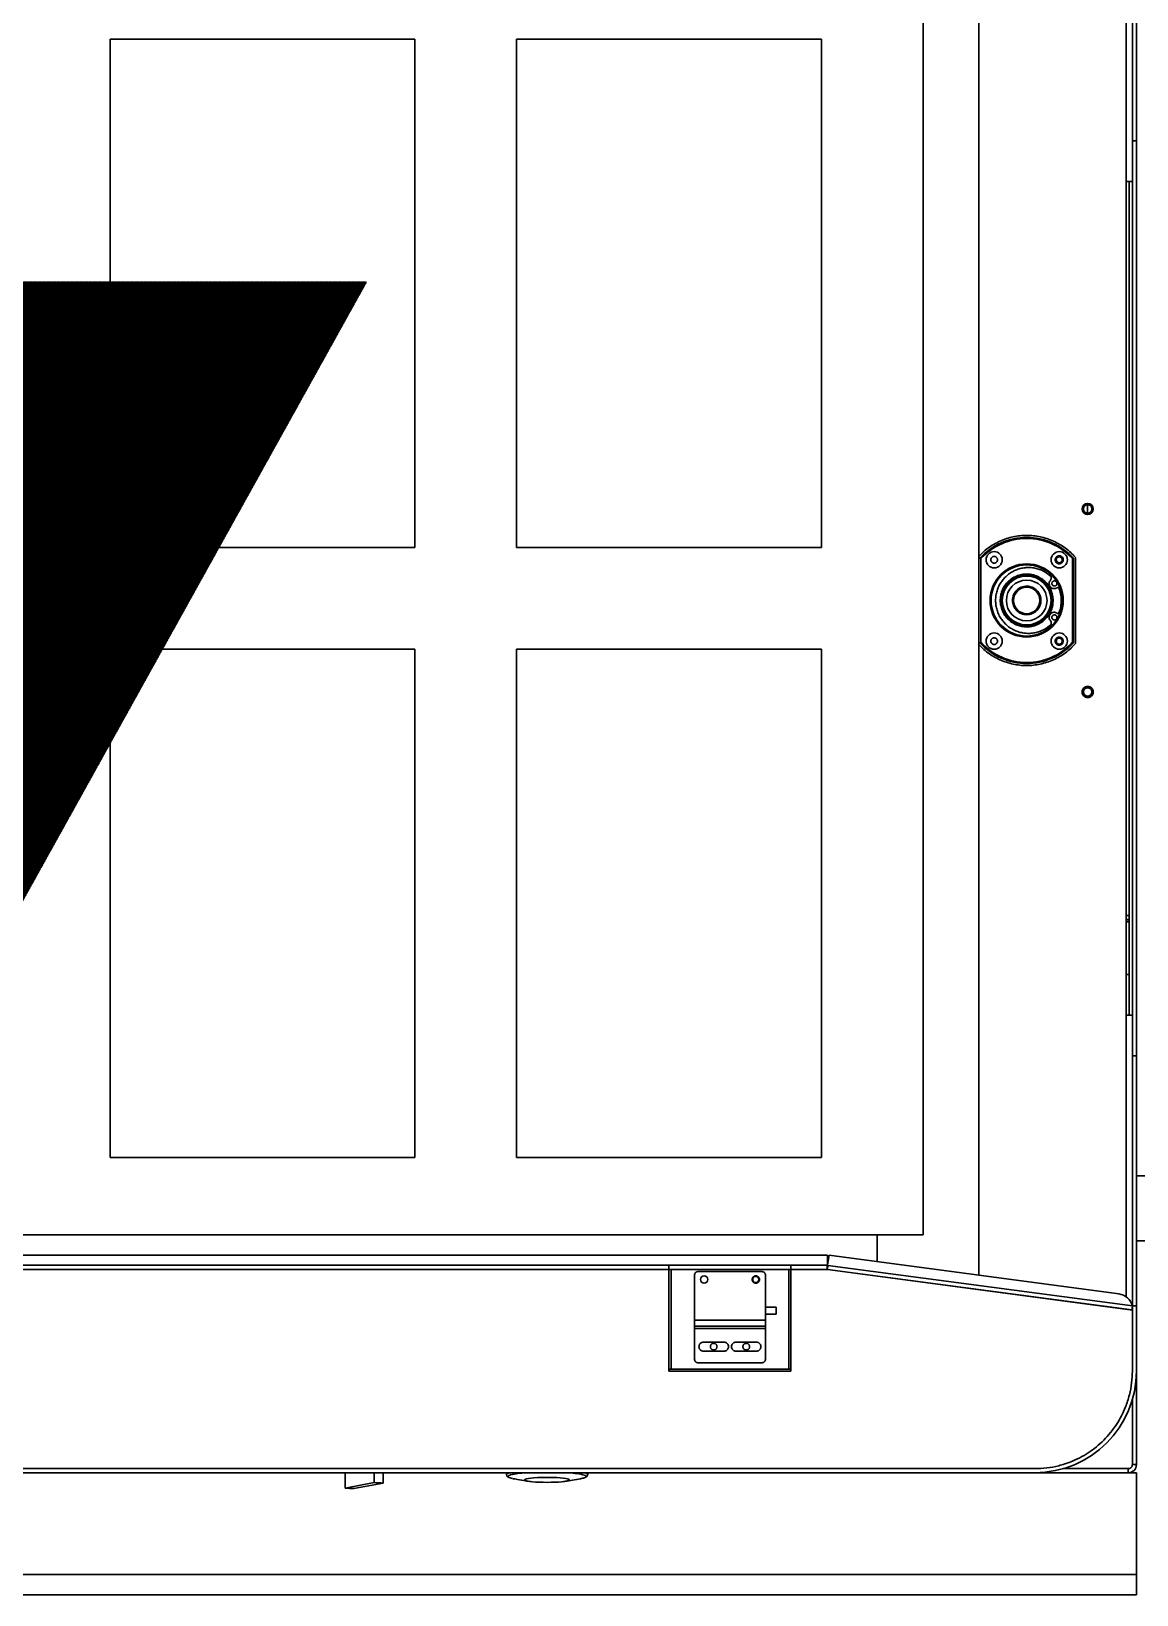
# Model space of a CAD drawing. Header units: millimetres. Extents: x 914 to 910632, y -176 to 682692.
# Drawn here: x 25680 to 26224, y 7711 to 8480 of the extents above; entities that cross this region are included whole.
import ezdxf

# ---------------------------------------------------------------- set-up
doc = ezdxf.new("R2010")
doc.units = ezdxf.units.MM
doc.layers.add('画图', color=3, linetype='Continuous', lineweight=30)

# ---------------------------------------------------------------- blocks, each defined once
blk = doc.blocks.new('SDHGSJH')
at = {"color": 7, "linetype": 'Continuous', "lineweight": 30}
for p, q in [((2047, 490.21), (2047, 480.21)), ((2774.19, 490.21), (2047, 490.21)), ((2047, 430.21), (2047, 480.21)), ((2317, 431.08), (2317, 430.21)), ((2357, 430.21), (2357, 431.08)), ((2432.01, 438.05), (2417.68, 435.35)), ((2417.68, 435.35), (2417.68, 430.21)), ((2421.99, 435.07), (2436.32, 437.77)), ((2421.99, 430.21), (2421.99, 435.07)), ((2436.32, 437.77), (2436.32, 430.21)), ((2097, 430.21), (2047, 430.21)), ((2047, 426.21), (2047, 380.21)), ((2049, 426.21), (2047, 426.21)), ((2049, 426.21), (2049, 394.21)), ((2097, 430.21), (2051, 430.21)), ((2051, 430.21), (2051, 428.21)), ((2083, 428.21), (2051, 428.21)), ((2857, 430.21), (2097, 430.21)), ((2097, 428.21), (2857, 428.21)), ((2047, 380.21), (2047, 348.21)), ((2049, 380.21), (2049, 348.21)), ((2049, 380.21), (2049, 350.21)), ((2217, 380.21), (2277, 380.21)), ((2217, 330.21), (2217, 380.21)), ((2217, 379.21), (2218, 379.21)), ((2218, 379.21), (2218, 330.21)), ((2276, 379.21), (2218, 379.21)), ((2276, 330.21), (2276, 379.21)), ((2277, 380.21), (2277, 330.21)), ((2229.5, 359.21), (2229.5, 374.21)), ((2231.5, 376.21), (2262.5, 376.21)), ((2244, 370.46), (2234, 370.46)), ((2260, 370.46), (2250, 370.46)), ((2264.5, 374.21), (2264.5, 359.21)), ((2234, 365.96), (2244, 365.96)), ((2250, 365.96), (2260, 365.96)), ((2217, 358.71), (2217, 358.71)), ((2229.5, 359.21), (2264.5, 359.21)), ((2229.5, 358.21), (2229.5, 359.21)), ((2264.5, 358.21), (2229.5, 358.21)), ((2229.5, 358.21), (2229.5, 355.21)), ((2229.5, 355.21), (2264.5, 355.21)), ((2229.5, 333.21), (2229.5, 355.21)), ((2264.5, 359.21), (2264.5, 358.21)), ((2264.5, 355.21), (2264.5, 358.21)), ((2264.5, 355.21), (2264.5, 333.21)), ((2049, 348.21), (2047, 348.21)), ((2047, 225.21), (2047, 348.21)), ((2049, 350.21), (2199, 330.21)), ((2049.26, 350.19), (2049, 348.21)), ((2049, 348.21), (2049, 225.21)), ((2049, 348.21), (2198.8, 328.24)), ((2049.36, 347.15), (2049, 347.19)), ((2049.57, 347.01), (2049, 347.19)), ((2199.07, 330.22), (2049.26, 350.19)), ((2217, 350.71), (2217, 350.71)), ((2229.5, 352.21), (2224.3, 352.21)), ((2224.3, 352.21), (2224.3, 348.81)), ((2224.3, 348.81), (2229.5, 348.81)), ((2052, 343.77), (2052, -343.34)), ((2198.27, 323.26), (2055.69, 342.28)), ((2124.5, 333.1), (2124.5, -332.68)), ((2262.5, 331.21), (2231.5, 331.21)), ((2174.5, 313.21), (2174.5, 326.43)), ((2198.93, 328.22), (2198.27, 323.26)), ((2198.71, 326.52), (2198.8, 326.21)), ((2198.8, 328.24), (2199.07, 330.22)), ((2198.8, 328.24), (2198.93, 328.22)), ((2199.07, 326.21), (2198.8, 326.21)), ((2199, 330.21), (2217, 330.21)), ((2199.07, 328.21), (2199.07, 323.21)), ((2199.2, 328.21), (2199.07, 328.21)), ((2199.07, 323.21), (2754.93, 323.21)), ((2217, 330.21), (2199.2, 330.21)), ((2199.2, 330.21), (2199.2, 328.21)), ((2199.2, 328.21), (2217, 328.21)), ((2217, 328.21), (2217, 330.21)), ((2218, 330.21), (2217, 330.21)), ((2277, 328.21), (2217, 328.21)), ((2218, 330.21), (2276, 330.21)), ((2277, 330.21), (2276, 330.21)), ((2677, 330.21), (2277, 330.21)), ((2277, 330.21), (2277, 328.21)), ((2277, 328.21), (2677, 328.21)), ((2037, 316.21), (2047, 316.21)), ((2152, -312.79), (2152, 313.21)), ((2152, 313.21), (2802, 313.21)), ((2037, 284.21), (2047, 284.21)), ((2352, 275.21), (2202, 275.21)), ((2202, 275.21), (2202, 25.21)), ((2352, 25.21), (2352, 275.21)), ((2552, 275.21), (2402, 275.21)), ((2402, 275.21), (2402, 25.21)), ((2552, 25.21), (2552, 275.21)), ((2049, 225.21), (2047, 225.21)), ((2047, 225.21), (2047, -224.79)), ((2049, -224.79), (2049, 225.21)), ((2050.5, -204.79), (2050.5, 205.21)), ((2052, 185.21), (2050.5, 185.21)), ((2050.5, 159.27), (2052, 159.3)), ((2052, 159.21), (2050.5, 159.21)), ((2052, 158.21), (2050.5, 158.21)), ((2050.5, 156.21), (2052, 156.21)), ((2202, 25.21), (2352, 25.21)), ((2402, 25.21), (2552, 25.21)), ((2077, -19.89), (2077, 22.44)), ((2078, 22.06), (2078.5, 21.86)), ((2078, -19.51), (2078, 22.06)), ((2078.5, 21.86), (2078.5, -19.32)), ((2123.5, 21.86), (2124, 22.06)), ((2123.5, -19.32), (2123.5, 21.86)), ((2084.83, 7.97), (2086.49, 7.28)), ((2086.49, -4.74), (2084.83, -5.43)), ((2078.5, -19.32), (2078, -19.51)), ((2124, -19.51), (2123.5, -19.32)), ((2202, -24.79), (2202, -274.79)), ((2352, -24.79), (2202, -24.79)), ((2352, -274.79), (2352, -24.79)), ((2552, -24.79), (2402, -24.79)), ((2402, -24.79), (2402, -274.79)), ((2552, -274.79), (2552, -24.79)), ((2069, -44.25), (2069, -43.2)), ((2071, -45.83), (2071, -41.63)), ((2073, -44.25), (2073, -43.2)), ((2049, -204.79), (2052, -204.79)), ((2047, -347.79), (2047, -224.79)), ((2049, -224.79), (2047, -224.79)), ((2049, -347.79), (2049, -224.79)), ((2202, -274.79), (2352, -274.79)), ((2402, -274.79), (2552, -274.79))]:
    blk.add_line(p, q, dxfattribs=at)
at = {"color": 8, "linetype": 'Continuous', "lineweight": 30}
for p, q in [((2047, 480.21), (2773.04, 480.21)), ((2198.8, 326.21), (2198.67, 326.23))]:
    blk.add_line(p, q, dxfattribs=at)
at = {"color": 8, "linetype": 'Continuous', "lineweight": 30, "flags": 128}
for points in [[(2318.13, 432.46), (2317.82, 432.21), (2317.79, 431.92), (2318.12, 431.63), (2318.8, 431.35), (2319.45, 431.17)], [(2354.04, 431.06), (2355.06, 431.31), (2355.8, 431.59), (2356.18, 431.88), (2356.21, 432.17), (2355.88, 432.46), (2355.73, 432.53)], [(2355.39, 430.21), (2355.59, 430.26), (2356.41, 430.55), (2356.88, 430.84), (2357, 431.08)]]:
    blk.add_lwpolyline(points, dxfattribs=at)
at = {"color": 7, "linetype": 'Continuous', "lineweight": 30, "flags": 128}
for points in [[(2337, 434.95), (2338.96, 434.93), (2340.87, 434.87), (2342.64, 434.78), (2344.24, 434.65), (2345.6, 434.49), (2346.69, 434.31), (2347.46, 434.11), (2347.9, 433.9), (2347.99, 433.68), (2347.72, 433.46), (2347.11, 433.26), (2346.18, 433.06), (2344.95, 432.89), (2343.47, 432.75), (2341.77, 432.64), (2339.93, 432.56), (2337.99, 432.52), (2336.01, 432.52), (2334.07, 432.56), (2332.23, 432.64), (2330.53, 432.75), (2329.05, 432.89), (2327.82, 433.06), (2326.89, 433.26), (2326.28, 433.46), (2326.01, 433.68), (2326.1, 433.9), (2326.54, 434.11), (2327.31, 434.31), (2328.4, 434.49), (2329.76, 434.65), (2331.36, 434.78), (2333.13, 434.87), (2335.04, 434.93), (2337, 434.95)], [(2355.73, 432.53), (2355.2, 432.74), (2354.18, 433)]]:
    blk.add_lwpolyline(points, dxfattribs=at)
at = {"color": 7, "linetype": 'Continuous', "lineweight": 30}
for centre, radius in [((2234.3, 335.21), 1.53), ((2259.7, 335.21), 1.8), ((2071, 46.27), 2.1), ((2085, 21.27), 4), ((2117, 21.27), 4), ((2101, 1.27), 18), ((2101, 1.27), 17.5), ((2101, 1.27), 12.5), ((2101, 1.27), 12), ((2101, 1.27), 10), ((2101, 1.27), 6.5), ((2085, -18.73), 4), ((2117, -18.73), 4), ((2071, -43.73), 2.75)]:
    blk.add_circle(centre, radius, dxfattribs=at)
at = {"color": 8, "linetype": 'Continuous', "lineweight": 30}
blk.add_arc((2318.77, 432.46), 2.25, 218.05141, 265.83318, dxfattribs=at)
at = {"color": 7, "linetype": 'Continuous', "lineweight": 30}
for centre, radius, start, end in [((2320.88, 426.89), 6.21, 98.42363, 116.24458), ((2329.57, 481.18), 51.02, 258.55456, 267.4029), ((2343.96, 486.11), 55.97, 272.84408, 280.3694), ((2425.2, 518.26), 83.25, 264.8129, 267.78886), ((2428.78, 354.69), 83.42, 84.81427, 87.78394), ((2097, 380.21), 50, 90, 180), ((2051, 426.21), 4, 90, 180), ((2056.75, 350.21), 8, 194.42967, 262.40536), ((1866.84, 371.8), 183.82, 352.30863, 352.52544), ((2101, 1.27), 31, 42.10345, 137.89655), ((2101, 1.27), 30.5, 42.46372, 137.53628), ((2101, 1.27), 7, 135.92054, 340.08229), ((2101, 1.27), 31, 222.10345, 317.89655), ((2101, 1.27), 30.5, 222.46372, 317.53628)]:
    blk.add_arc(centre, radius, start, end, dxfattribs=at)
for points, knots in [([(2317.88, 432.36), (2317.86, 432.35), (2317.68, 432.26), (2317.41, 432.06), (2317.11, 431.65), (2316.96, 431.24), (2317.01, 431.05), (2317.02, 431.03)], [0, 0, 0, 0, 0.045992, 0.432722, 0.711814, 0.967695, 1, 1, 1, 1]), ([(2328.98, 434.55), (2328.64, 434.51), (2327.15, 434.35), (2324.32, 433.89), (2321.63, 433.42), (2320.1, 433.05), (2319.88, 433)], [0, 0, 0, 0, 0.115338, 0.494355, 0.928062, 1, 1, 1, 1]), ([(2354.08, 433), (2353.21, 433.19), (2351.02, 433.68), (2347.98, 434.19), (2345.83, 434.45), (2345, 434.55)], [0, 0, 0, 0, 0.287336, 0.723307, 1, 1, 1, 1]), ([(2356.99, 431.09), (2356.96, 431.29), (2356.9, 431.71), (2356.48, 432.14), (2356.2, 432.35), (2355.95, 432.44), (2355.9, 432.46)], [0, 0, 0, 0, 0.25879, 0.530781, 0.912531, 1, 1, 1, 1]), ([(2049, 380.21), (2049.07, 382.16), (2049.21, 386.13), (2050.36, 392.07), (2052.11, 397.5), (2054.31, 402.33), (2056.77, 406.55), (2059.68, 410.53), (2063, 414.21), (2066.68, 417.54), (2070.66, 420.44), (2074.88, 422.91), (2079.71, 425.11), (2085.15, 426.85), (2091.09, 428), (2095.05, 428.14), (2097, 428.21)], [0, 0, 0, 0, 0.077629, 0.157665, 0.239952, 0.304275, 0.368608, 0.434301, 0.500001, 0.565695, 0.631393, 0.695718, 0.76005, 0.84233, 0.922368, 1, 1, 1, 1]), ([(2051, 428.21), (2050.75, 428.19), (2050.36, 428.14), (2049.89, 427.89), (2049.58, 427.64), (2049.32, 427.32), (2049.07, 426.85), (2049.03, 426.46), (2049, 426.21)], [0, 0, 0, 0, 0.239449, 0.369607, 0.500003, 0.630179, 0.760558, 1, 1, 1, 1]), ([(2097, 428.21), (2095.05, 428.14), (2091.09, 428), (2085.15, 426.85), (2079.71, 425.11), (2074.88, 422.91), (2070.66, 420.44), (2066.68, 417.54), (2063, 414.21), (2059.68, 410.53), (2056.77, 406.55), (2054.31, 402.33), (2052.11, 397.5), (2050.36, 392.07), (2049.21, 386.13), (2049.07, 382.16), (2049, 380.21)], [0, 0, 0, 0, 0.077629, 0.157663, 0.23995, 0.304275, 0.368607, 0.434301, 0.499999, 0.565693, 0.631392, 0.695718, 0.760048, 0.84233, 0.922368, 1, 1, 1, 1]), ([(2277, 379.21), (2276.99, 379.21), (2276.96, 379.21), (2276.72, 379.21), (2276.39, 379.21), (2276.13, 379.21), (2276, 379.21)], [0, 0, 0, 0, 0.249988, 0.500099, 0.749997, 1, 1, 1, 1]), ([(2229.5, 374.21), (2229.53, 374.46), (2229.57, 374.85), (2229.82, 375.32), (2230.08, 375.64), (2230.39, 375.89), (2230.86, 376.14), (2231.25, 376.19), (2231.5, 376.21)], [0, 0, 0, 0, 0.239421, 0.369666, 0.49998, 0.630212, 0.760541, 1, 1, 1, 1]), ([(2234, 370.46), (2233.72, 370.43), (2233.28, 370.39), (2232.76, 370.11), (2232.4, 369.81), (2232.11, 369.46), (2231.83, 368.93), (2231.7, 368.21), (2231.83, 367.49), (2232.11, 366.97), (2232.4, 366.61), (2232.76, 366.32), (2233.28, 366.04), (2233.72, 365.99), (2234, 365.96)], [0, 0, 0, 0, 0.1197277, 0.1848433, 0.2499992, 0.3151074, 0.3802765, 0.500001, 0.6197255, 0.6848339, 0.7500028, 0.815111, 0.8802723, 1, 1, 1, 1]), ([(2237.35, 368.21), (2237.37, 368.42), (2237.41, 368.74), (2237.61, 369.12), (2237.83, 369.39), (2238.09, 369.6), (2238.47, 369.8), (2239, 369.9), (2239.53, 369.8), (2239.91, 369.6), (2240.17, 369.39), (2240.39, 369.12), (2240.59, 368.74), (2240.63, 368.42), (2240.65, 368.21)], [0, 0, 0, 0, 0.119727, 0.184809, 0.250003, 0.315082, 0.380277, 0.499981, 0.619731, 0.684823, 0.750003, 0.815067, 0.880273, 1, 1, 1, 1]), ([(2244, 365.96), (2244.28, 365.99), (2244.72, 366.04), (2245.24, 366.32), (2245.6, 366.61), (2245.89, 366.97), (2246.17, 367.49), (2246.3, 368.21), (2246.17, 368.93), (2245.89, 369.46), (2245.6, 369.81), (2245.24, 370.11), (2244.72, 370.39), (2244.28, 370.43), (2244, 370.46)], [0, 0, 0, 0, 0.11973, 0.184817, 0.250001, 0.315111, 0.380266, 0.499999, 0.619733, 0.684827, 0.749997, 0.815107, 0.88027, 1, 1, 1, 1]), ([(2250, 370.46), (2249.72, 370.43), (2249.28, 370.39), (2248.76, 370.11), (2248.4, 369.81), (2248.11, 369.46), (2247.83, 368.93), (2247.7, 368.21), (2247.83, 367.49), (2248.11, 366.97), (2248.4, 366.61), (2248.76, 366.32), (2249.28, 366.04), (2249.72, 365.99), (2250, 365.96)], [0, 0, 0, 0, 0.119726, 0.18484, 0.249995, 0.315102, 0.38027, 0.499999, 0.619728, 0.684835, 0.750003, 0.815084, 0.880274, 1, 1, 1, 1]), ([(2253.35, 368.21), (2253.37, 368.42), (2253.41, 368.74), (2253.61, 369.12), (2253.83, 369.39), (2254.09, 369.6), (2254.47, 369.8), (2255, 369.9), (2255.53, 369.8), (2255.91, 369.6), (2256.17, 369.39), (2256.39, 369.12), (2256.59, 368.74), (2256.63, 368.42), (2256.65, 368.21)], [0, 0, 0, 0, 0.119717, 0.184819, 0.250012, 0.31509, 0.380285, 0.499988, 0.619736, 0.684827, 0.750006, 0.815069, 0.880275, 1, 1, 1, 1]), ([(2260, 365.96), (2260.28, 365.99), (2260.72, 366.04), (2261.24, 366.32), (2261.6, 366.61), (2261.89, 366.97), (2262.17, 367.49), (2262.3, 368.21), (2262.17, 368.93), (2261.89, 369.46), (2261.6, 369.81), (2261.24, 370.11), (2260.72, 370.39), (2260.28, 370.43), (2260, 370.46)], [0, 0, 0, 0, 0.119698, 0.184815, 0.249999, 0.315109, 0.380265, 0.499999, 0.619733, 0.684828, 0.749999, 0.815109, 0.880302, 1, 1, 1, 1]), ([(2262.5, 376.21), (2262.75, 376.19), (2263.14, 376.14), (2263.61, 375.89), (2263.92, 375.64), (2264.18, 375.32), (2264.43, 374.85), (2264.47, 374.46), (2264.5, 374.21)], [0, 0, 0, 0, 0.2394529, 0.3696593, 0.5000188, 0.6302417, 0.7605845, 1, 1, 1, 1]), ([(2240.65, 368.21), (2240.63, 368), (2240.59, 367.68), (2240.39, 367.3), (2240.18, 367.04), (2239.91, 366.82), (2239.53, 366.62), (2239, 366.52), (2238.47, 366.62), (2238.09, 366.82), (2237.83, 367.04), (2237.61, 367.3), (2237.41, 367.68), (2237.37, 368), (2237.35, 368.21)], [0, 0, 0, 0, 0.119726, 0.184807, 0.250001, 0.315079, 0.380274, 0.500023, 0.619726, 0.684818, 0.749997, 0.81509, 0.880274, 1, 1, 1, 1]), ([(2256.65, 368.21), (2256.63, 368), (2256.59, 367.68), (2256.39, 367.3), (2256.18, 367.04), (2255.91, 366.82), (2255.53, 366.62), (2255, 366.52), (2254.47, 366.62), (2254.09, 366.82), (2253.83, 367.04), (2253.61, 367.3), (2253.41, 367.68), (2253.37, 368), (2253.35, 368.21)], [0, 0, 0, 0, 0.1197261, 0.1848285, 0.2499929, 0.3151071, 0.3802611, 0.5000098, 0.6197132, 0.6848049, 0.749984, 0.815077, 0.8802826, 1, 1, 1, 1]), ([(2231.5, 331.21), (2231.25, 331.24), (2230.86, 331.28), (2230.39, 331.53), (2230.08, 331.79), (2229.82, 332.11), (2229.57, 332.57), (2229.53, 332.96), (2229.5, 333.21)], [0, 0, 0, 0, 0.239445, 0.369601, 0.499996, 0.63017, 0.760548, 1, 1, 1, 1]), ([(2236.1, 335.21), (2236.08, 335.44), (2236.04, 335.79), (2235.81, 336.21), (2235.58, 336.49), (2235.3, 336.73), (2234.88, 336.94), (2234.3, 337.06), (2233.72, 336.94), (2233.3, 336.73), (2233.02, 336.49), (2232.79, 336.21), (2232.56, 335.79), (2232.52, 335.44), (2232.5, 335.21)], [0, 0, 0, 0, 0.11972, 0.184828, 0.249991, 0.315091, 0.380285, 0.500004, 0.619724, 0.684823, 0.749982, 0.815096, 0.88028, 1, 1, 1, 1]), ([(2232.5, 335.21), (2232.52, 334.99), (2232.56, 334.64), (2232.79, 334.22), (2233.02, 333.93), (2233.3, 333.7), (2233.72, 333.48), (2234.3, 333.37), (2234.88, 333.48), (2235.3, 333.7), (2235.58, 333.93), (2235.81, 334.22), (2236.04, 334.64), (2236.08, 334.99), (2236.1, 335.21)], [0, 0, 0, 0, 0.119718, 0.184826, 0.250015, 0.315082, 0.380275, 0.499997, 0.619719, 0.684817, 0.750009, 0.815079, 0.880282, 1, 1, 1, 1]), ([(2264.5, 333.21), (2264.47, 332.96), (2264.43, 332.57), (2264.18, 332.11), (2263.92, 331.79), (2263.61, 331.53), (2263.14, 331.28), (2262.75, 331.24), (2262.5, 331.21)], [0, 0, 0, 0, 0.2394472, 0.3696167, 0.5000026, 0.6301688, 0.7605599, 1, 1, 1, 1]), ([(2052, 205.21), (2051.97, 205.21), (2051.54, 205.21), (2050.85, 205.21), (2050.01, 205.21), (2049.22, 205.21), (2049.09, 205.21), (2049, 205.21)], [0, 0, 0, 0, 0.0178467, 0.2225261, 0.4272315, 0.6276665, 1, 1, 1, 1]), ([(2071, 43.52), (2070.65, 43.56), (2070.12, 43.62), (2069.48, 43.96), (2069.04, 44.31), (2068.68, 44.75), (2068.35, 45.39), (2068.18, 46.27), (2068.35, 47.15), (2068.68, 47.79), (2069.04, 48.23), (2069.48, 48.59), (2070.12, 48.93), (2070.65, 48.98), (2071, 49.02)], [0, 0, 0, 0, 0.119731, 0.184833, 0.250006, 0.315109, 0.380273, 0.500004, 0.619721, 0.684824, 0.749998, 0.815101, 0.880272, 1, 1, 1, 1]), ([(2071, 49.02), (2071.35, 48.98), (2071.88, 48.93), (2072.52, 48.59), (2072.96, 48.23), (2073.32, 47.79), (2073.65, 47.15), (2073.82, 46.27), (2073.65, 45.39), (2073.32, 44.75), (2072.96, 44.31), (2072.52, 43.96), (2071.88, 43.62), (2071.35, 43.56), (2071, 43.52)], [0, 0, 0, 0, 0.119725, 0.184832, 0.249993, 0.315105, 0.38028, 0.499994, 0.619721, 0.684822, 0.75, 0.81511, 0.880273, 1, 1, 1, 1]), ([(2077, 22.44), (2077.76, 23.25), (2079.29, 24.89), (2081.92, 27.03), (2084.76, 28.92), (2087.81, 30.49), (2091.01, 31.74), (2094.3, 32.62), (2097.65, 33.16), (2101, 33.33), (2104.35, 33.16), (2107.7, 32.62), (2110.99, 31.74), (2114.19, 30.49), (2117.24, 28.92), (2120.08, 27.03), (2122.53, 25.04), (2123.9, 23.59), (2124.5, 22.95)], [0, 0, 0, 0, 0.062614, 0.125228, 0.189279, 0.253336, 0.317387, 0.381443, 0.444053, 0.506673, 0.569284, 0.631907, 0.695954, 0.760014, 0.824061, 0.888118, 0.950731, 1, 1, 1, 1]), ([(2083, 21.27), (2083.03, 21.52), (2083.07, 21.91), (2083.32, 22.38), (2083.58, 22.7), (2083.89, 22.96), (2084.36, 23.2), (2085, 23.32), (2085.64, 23.2), (2086.11, 22.96), (2086.42, 22.7), (2086.68, 22.38), (2086.93, 21.91), (2086.97, 21.52), (2087, 21.27)], [0, 0, 0, 0, 0.1197272, 0.1848139, 0.2500089, 0.3150939, 0.3802915, 0.4999813, 0.6197085, 0.6848209, 0.7499891, 0.8151009, 0.8802728, 1, 1, 1, 1]), ([(2087, 21.27), (2086.97, 21.02), (2086.93, 20.63), (2086.68, 20.17), (2086.42, 19.85), (2086.11, 19.59), (2085.64, 19.35), (2085, 19.22), (2084.36, 19.35), (2083.89, 19.59), (2083.58, 19.85), (2083.32, 20.17), (2083.07, 20.63), (2083.03, 21.02), (2083, 21.27)], [0, 0, 0, 0, 0.119712, 0.184818, 0.25, 0.315087, 0.380287, 0.500018, 0.619712, 0.684817, 0.75, 0.815114, 0.880288, 1, 1, 1, 1]), ([(2086.44, 21.27), (2086.42, 21.45), (2086.39, 21.73), (2086.21, 22.07), (2086.03, 22.3), (2085.8, 22.49), (2085.46, 22.66), (2085, 22.75), (2084.54, 22.66), (2084.2, 22.49), (2083.97, 22.3), (2083.79, 22.07), (2083.61, 21.73), (2083.58, 21.45), (2083.56, 21.27)], [0, 0, 0, 0, 0.119726, 0.184801, 0.25001, 0.315066, 0.380272, 0.500024, 0.619724, 0.684799, 0.749987, 0.815081, 0.880274, 1, 1, 1, 1]), ([(2083.56, 21.27), (2083.58, 21.09), (2083.61, 20.81), (2083.79, 20.47), (2083.97, 20.24), (2084.2, 20.06), (2084.54, 19.88), (2085, 19.79), (2085.46, 19.88), (2085.8, 20.06), (2086.03, 20.24), (2086.21, 20.47), (2086.39, 20.81), (2086.42, 21.09), (2086.44, 21.27)], [0, 0, 0, 0, 0.119706, 0.184807, 0.249998, 0.315074, 0.38027, 0.499976, 0.619733, 0.684811, 0.750002, 0.815098, 0.880294, 1, 1, 1, 1]), ([(2089.4, 13.43), (2089.97, 13.9), (2091.11, 14.82), (2093.08, 15.92), (2095.23, 16.78), (2097.56, 17.33), (2099.98, 17.53), (2102.41, 17.37), (2104.77, 16.85), (2106.97, 16), (2108.99, 14.88), (2110.77, 13.53), (2112.33, 11.97), (2113.67, 10.22), (2114.79, 8.24), (2115.64, 6.05), (2116.18, 3.7), (2116.36, 1.27), (2116.18, -1.16), (2115.64, -3.5), (2114.79, -5.7), (2113.67, -7.67), (2112.33, -9.43), (2110.77, -10.98), (2108.99, -12.34), (2106.97, -13.46), (2104.77, -14.3), (2102.41, -14.82), (2099.98, -14.99), (2097.55, -14.79), (2095.23, -14.23), (2092.38, -13.13), (2090.57, -11.78), (2089.4, -10.89)], [0, 0, 0, 0, 0.029672, 0.059351, 0.090774, 0.123013, 0.155736, 0.188582, 0.221184, 0.253185, 0.283685, 0.314191, 0.343277, 0.372373, 0.403096, 0.434827, 0.467265, 0.50007, 0.532875, 0.565313, 0.597043, 0.627766, 0.656853, 0.685949, 0.716449, 0.746955, 0.778955, 0.811557, 0.844403, 0.877126, 0.909365, 0.940789, 1, 1, 1, 1]), ([(2115.35, 21.27), (2115.37, 21.48), (2115.41, 21.8), (2115.61, 22.18), (2115.82, 22.45), (2116.09, 22.66), (2116.47, 22.86), (2117, 22.96), (2117.53, 22.86), (2117.91, 22.66), (2118.17, 22.45), (2118.39, 22.18), (2118.59, 21.8), (2118.63, 21.48), (2118.65, 21.27)], [0, 0, 0, 0, 0.119713, 0.184813, 0.250022, 0.315083, 0.380287, 0.499986, 0.61973, 0.684819, 0.749996, 0.815075, 0.880278, 1, 1, 1, 1]), ([(2118.65, 21.27), (2118.63, 21.06), (2118.59, 20.74), (2118.39, 20.36), (2118.18, 20.1), (2117.91, 19.88), (2117.53, 19.68), (2117, 19.58), (2116.47, 19.68), (2116.09, 19.88), (2115.83, 20.1), (2115.61, 20.36), (2115.41, 20.74), (2115.37, 21.06), (2115.35, 21.27)], [0, 0, 0, 0, 0.119705, 0.184808, 0.249991, 0.315105, 0.38026, 0.50001, 0.619714, 0.684807, 0.749986, 0.815098, 0.880304, 1, 1, 1, 1]), ([(2085.33, 7.76), (2085.26, 7.61), (2084.71, 6.53), (2084.47, 5.34), (2084.27, 4.31)], [0, 0, 0, 0, 0.141298, 1, 1, 1, 1]), ([(2087.36, 8.38), (2087.2, 8.4), (2086.96, 8.42), (2086.66, 8.58), (2086.47, 8.74), (2086.3, 8.94), (2086.15, 9.23), (2086.08, 9.63), (2086.15, 10.03), (2086.3, 10.32), (2086.47, 10.52), (2086.66, 10.68), (2086.96, 10.84), (2087.2, 10.86), (2087.36, 10.88)], [0, 0, 0, 0, 0.119728, 0.184785, 0.249987, 0.315062, 0.380283, 0.499981, 0.619708, 0.684793, 0.750014, 0.815065, 0.880272, 1, 1, 1, 1]), ([(2086.49, 7.28), (2086.76, 7.2), (2087.3, 7.03), (2088.17, 7.14), (2088.94, 7.53), (2089.54, 8.13), (2089.9, 8.9), (2089.99, 9.76), (2089.8, 10.62), (2089.45, 11.07), (2089.29, 11.29)], [0, 0, 0, 0, 0.121338, 0.25, 0.378647, 0.49999, 0.621335, 0.750001, 0.878652, 1, 1, 1, 1]), ([(2087.36, 10.88), (2087.51, 10.86), (2087.76, 10.84), (2088.05, 10.68), (2088.25, 10.52), (2088.41, 10.32), (2088.56, 10.03), (2088.64, 9.63), (2088.56, 9.23), (2088.41, 8.94), (2088.25, 8.74), (2088.05, 8.58), (2087.76, 8.42), (2087.51, 8.4), (2087.36, 8.38)], [0, 0, 0, 0, 0.119728, 0.184785, 0.249987, 0.315062, 0.380283, 0.500011, 0.619708, 0.684793, 0.750014, 0.815065, 0.880272, 1, 1, 1, 1]), ([(2088.21, 3.6), (2088.39, 4.37), (2088.77, 5.96), (2089.91, 8.21), (2091.51, 10.29), (2093.55, 12.04), (2095.89, 13.33), (2098.4, 14.1), (2100.91, 14.35), (2103.34, 14.13), (2105.68, 13.48), (2107.94, 12.36), (2110.02, 10.76), (2111.76, 8.73), (2113.06, 6.38), (2113.82, 3.87), (2114.1, 1.36), (2113.89, -0.26), (2113.79, -1.05)], [0, 0, 0, 0, 0.058258, 0.120006, 0.184322, 0.249998, 0.315678, 0.379995, 0.441742, 0.500002, 0.558259, 0.620007, 0.684322, 0.750002, 0.815682, 0.879996, 0.941743, 1, 1, 1, 1]), ([(2089.29, 11.29), (2089.17, 11.45), (2088.93, 11.77), (2088.85, 12.38), (2088.99, 12.98), (2089.26, 13.28), (2089.4, 13.43)], [0, 0, 0, 0, 0.250018, 0.500009, 0.750042, 1, 1, 1, 1]), ([(2094.53, 3.95), (2094.95, 4.72), (2095.6, 5.92), (2097.03, 7.09), (2098.3, 7.78), (2099.68, 8.2), (2101.51, 8.35), (2103.74, 7.9), (2105.64, 6.65), (2106.82, 5.24), (2107.51, 3.97), (2107.92, 2.59), (2108.1, 0.75), (2107.72, -0.55), (2107.47, -1.4)], [0, 0, 0, 0, 0.119727, 0.184176, 0.249995, 0.315819, 0.380273, 0.500005, 0.619732, 0.684178, 0.750002, 0.81582, 0.880274, 1, 1, 1, 1]), ([(2084.27, 4.31), (2084.14, 3.28), (2083.88, 1.16), (2084.2, -2.1), (2084.94, -4.18), (2085.3, -5.23)], [0, 0, 0, 0, 0.3197378, 0.6586482, 1, 1, 1, 1]), ([(2113.79, -1.05), (2113.61, -1.82), (2113.23, -3.42), (2112.09, -5.67), (2110.49, -7.75), (2108.45, -9.49), (2106.11, -10.78), (2103.6, -11.55), (2101.09, -11.81), (2098.66, -11.59), (2096.32, -10.94), (2094.06, -9.82), (2091.98, -8.22), (2090.24, -6.18), (2088.94, -3.83), (2088.18, -1.33), (2087.9, 1.19), (2088.11, 2.81), (2088.21, 3.6)], [0, 0, 0, 0, 0.05826, 0.120007, 0.184321, 0.250003, 0.315682, 0.379994, 0.441741, 0.500001, 0.558258, 0.620005, 0.684322, 0.75, 0.81568, 0.879993, 0.94174, 1, 1, 1, 1]), ([(2107.47, -1.4), (2107.05, -2.18), (2106.4, -3.38), (2104.97, -4.55), (2103.7, -5.24), (2102.32, -5.65), (2100.49, -5.81), (2098.26, -5.35), (2096.36, -4.1), (2095.18, -2.7), (2094.49, -1.43), (2094.08, -0.05), (2093.9, 1.79), (2094.28, 3.1), (2094.53, 3.95)], [0, 0, 0, 0, 0.11973, 0.184179, 0.250004, 0.315817, 0.38027, 0.5, 0.619725, 0.684182, 0.75, 0.815818, 0.88027, 1, 1, 1, 1]), ([(2087.36, -8.34), (2087.2, -8.32), (2086.96, -8.29), (2086.66, -8.14), (2086.47, -7.98), (2086.3, -7.78), (2086.15, -7.49), (2086.08, -7.09), (2086.15, -6.69), (2086.3, -6.39), (2086.47, -6.2), (2086.66, -6.03), (2086.96, -5.88), (2087.2, -5.85), (2087.36, -5.84)], [0, 0, 0, 0, 0.119732, 0.184789, 0.249991, 0.315041, 0.380262, 0.499988, 0.619715, 0.684772, 0.750017, 0.815067, 0.880273, 1, 1, 1, 1]), ([(2089.29, -8.74), (2089.45, -8.53), (2089.8, -8.07), (2089.99, -7.22), (2089.9, -6.36), (2089.54, -5.59), (2088.94, -4.98), (2088.17, -4.6), (2087.3, -4.49), (2086.76, -4.66), (2086.49, -4.74)], [0, 0, 0, 0, 0.121363, 0.250013, 0.378661, 0.500006, 0.621348, 0.749994, 0.878658, 1, 1, 1, 1]), ([(2087.36, -5.84), (2087.51, -5.85), (2087.76, -5.88), (2088.05, -6.03), (2088.25, -6.2), (2088.41, -6.39), (2088.56, -6.69), (2088.64, -7.09), (2088.56, -7.49), (2088.41, -7.78), (2088.25, -7.98), (2088.05, -8.14), (2087.76, -8.29), (2087.51, -8.32), (2087.36, -8.34)], [0, 0, 0, 0, 0.119727, 0.184797, 0.24998, 0.315054, 0.380274, 0.500001, 0.619728, 0.684784, 0.750006, 0.815075, 0.880268, 1, 1, 1, 1]), ([(2089.4, -10.89), (2089.26, -10.74), (2088.99, -10.44), (2088.85, -9.84), (2088.93, -9.23), (2089.17, -8.91), (2089.29, -8.74)], [0, 0, 0, 0, 0.25, 0.499987, 0.74998, 1, 1, 1, 1]), ([(2124.5, -20.41), (2123.9, -21.05), (2122.53, -22.5), (2120.08, -24.48), (2117.24, -26.37), (2114.19, -27.95), (2110.99, -29.2), (2107.7, -30.08), (2104.35, -30.61), (2101, -30.79), (2097.65, -30.61), (2094.3, -30.08), (2091.01, -29.2), (2087.81, -27.95), (2084.76, -26.37), (2081.92, -24.49), (2079.29, -22.34), (2077.76, -20.71), (2077, -19.89)], [0, 0, 0, 0, 0.049263, 0.111882, 0.175929, 0.239986, 0.304036, 0.368093, 0.430706, 0.493326, 0.555937, 0.618556, 0.682603, 0.746662, 0.810709, 0.874771, 0.937383, 1, 1, 1, 1]), ([(2085.71, -20.6), (2085.46, -20.66), (2085.09, -20.76), (2084.56, -20.69), (2084.17, -20.56), (2083.82, -20.36), (2083.43, -20.01), (2083.08, -19.45), (2082.97, -18.81), (2083.03, -18.29), (2083.16, -17.9), (2083.37, -17.55), (2083.72, -17.15), (2084.07, -16.97), (2084.29, -16.86)], [0, 0, 0, 0, 0.119704, 0.184814, 0.249989, 0.315081, 0.380256, 0.5, 0.619719, 0.684808, 0.749989, 0.815089, 0.880276, 1, 1, 1, 1]), ([(2084.49, -17.38), (2084.33, -17.46), (2084.08, -17.59), (2083.82, -17.87), (2083.68, -18.13), (2083.58, -18.41), (2083.54, -18.79), (2083.62, -19.25), (2083.86, -19.65), (2084.15, -19.9), (2084.4, -20.05), (2084.68, -20.15), (2085.06, -20.2), (2085.33, -20.12), (2085.51, -20.08)], [0, 0, 0, 0, 0.119727, 0.184827, 0.250017, 0.315094, 0.380291, 0.500006, 0.619732, 0.684815, 0.750018, 0.81507, 0.880264, 1, 1, 1, 1]), ([(2084.29, -16.86), (2084.54, -16.79), (2084.91, -16.7), (2085.44, -16.76), (2085.83, -16.89), (2086.18, -17.1), (2086.57, -17.45), (2086.92, -18), (2087.03, -18.65), (2086.97, -19.17), (2086.84, -19.56), (2086.63, -19.91), (2086.28, -20.31), (2085.93, -20.49), (2085.71, -20.6)], [0, 0, 0, 0, 0.119703, 0.184811, 0.249992, 0.315084, 0.380258, 0.500002, 0.619721, 0.684809, 0.74999, 0.815089, 0.880276, 1, 1, 1, 1]), ([(2085.51, -20.08), (2085.67, -20), (2085.92, -19.87), (2086.18, -19.58), (2086.32, -19.33), (2086.42, -19.05), (2086.46, -18.67), (2086.38, -18.21), (2086.14, -17.81), (2085.85, -17.55), (2085.6, -17.4), (2085.32, -17.31), (2084.94, -17.26), (2084.67, -17.33), (2084.49, -17.38)], [0, 0, 0, 0, 0.119725, 0.184824, 0.250014, 0.31509, 0.380287, 0.499999, 0.619725, 0.684824, 0.750013, 0.815064, 0.880313, 1, 1, 1, 1]), ([(2115.35, -18.73), (2115.37, -18.52), (2115.41, -18.2), (2115.61, -17.82), (2115.82, -17.55), (2116.09, -17.34), (2116.47, -17.14), (2117, -17.04), (2117.53, -17.14), (2117.91, -17.34), (2118.17, -17.55), (2118.39, -17.82), (2118.59, -18.2), (2118.63, -18.52), (2118.65, -18.73)], [0, 0, 0, 0, 0.119716, 0.184818, 0.250011, 0.315089, 0.380283, 0.499986, 0.619733, 0.684814, 0.750007, 0.81507, 0.880275, 1, 1, 1, 1]), ([(2118.65, -18.73), (2118.63, -18.94), (2118.59, -19.26), (2118.39, -19.64), (2118.18, -19.9), (2117.91, -20.12), (2117.53, -20.32), (2117, -20.42), (2116.47, -20.32), (2116.09, -20.12), (2115.83, -19.9), (2115.61, -19.64), (2115.41, -19.26), (2115.37, -18.94), (2115.35, -18.73)], [0, 0, 0, 0, 0.119726, 0.184829, 0.249994, 0.315108, 0.380262, 0.500011, 0.619715, 0.684807, 0.749986, 0.815097, 0.880282, 1, 1, 1, 1]), ([(2068.9, -43.73), (2068.93, -43.46), (2068.97, -43.06), (2069.23, -42.57), (2069.5, -42.23), (2069.84, -41.96), (2070.33, -41.71), (2071, -41.58), (2071.67, -41.71), (2072.16, -41.96), (2072.5, -42.23), (2072.77, -42.57), (2073.03, -43.06), (2073.07, -43.46), (2073.1, -43.73)], [0, 0, 0, 0, 0.11972, 0.184823, 0.249995, 0.315087, 0.38028, 0.499996, 0.619713, 0.684824, 0.749996, 0.815102, 0.880287, 1, 1, 1, 1]), ([(2073.1, -43.73), (2073.07, -43.99), (2073.03, -44.4), (2072.77, -44.89), (2072.5, -45.22), (2072.16, -45.5), (2071.67, -45.75), (2071, -45.88), (2070.33, -45.75), (2069.84, -45.5), (2069.5, -45.22), (2069.23, -44.89), (2068.97, -44.4), (2068.93, -43.99), (2068.9, -43.73)], [0, 0, 0, 0, 0.119712, 0.184832, 0.250017, 0.315097, 0.380289, 0.500005, 0.619721, 0.684832, 0.749991, 0.815097, 0.880281, 1, 1, 1, 1])]:
    blk.add_open_spline(points, degree=3, knots=knots, dxfattribs=at)

msp = doc.modelspace()

# ---------------------------------------------------------------- hatches: boundary and pattern name
at = {"layer": '画图', "lineweight": 30}
h = msp.add_hatch(dxfattribs=at)
h.set_pattern_fill('ANSI31', color=1)
h.set_pattern_definition([(45, (25690.58662, 8297.4209), (-0.088388348, 0.088388348), [])])
h.paths.add_polyline_path([(25844.998, 8356.575), (25419.837, 8356.575), (25632.418, 7974.188)])

# ---------------------------------------------------------------- block references
at = {"layer": '画图', "color": 4, "lineweight": 30, "rotation": 180}
msp.add_blockref('SDHGSJH', (28270.737, 8201.125), dxfattribs=at)

doc.saveas('drawing.dxf')
